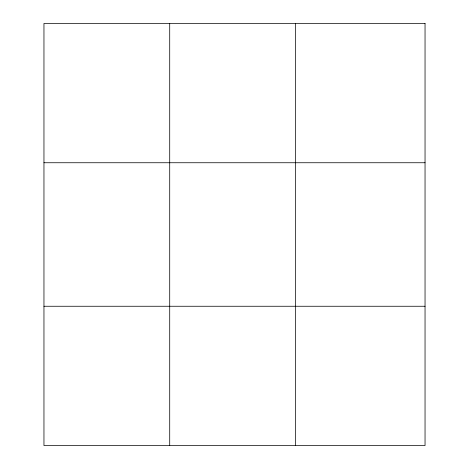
<?xml version="1.0" encoding="UTF-8"?>
<svg xmlns="http://www.w3.org/2000/svg" width="469" height="469" viewBox="0 0 469 469"><rect width="100%" height="100%" fill="white"/><g stroke="black" fill="none" stroke-linecap="round" stroke-linejoin="round"><path stroke-width="0.7" d="M169.714 445.55L169.714 23.45M295.476 445.55L295.476 23.45M43.957 162.743L425.043 162.743M43.957 306.257L425.043 306.257M425.043 23.45L425.043 445.55L43.957 445.55L43.957 23.45L425.043 23.45"/></g></svg>
